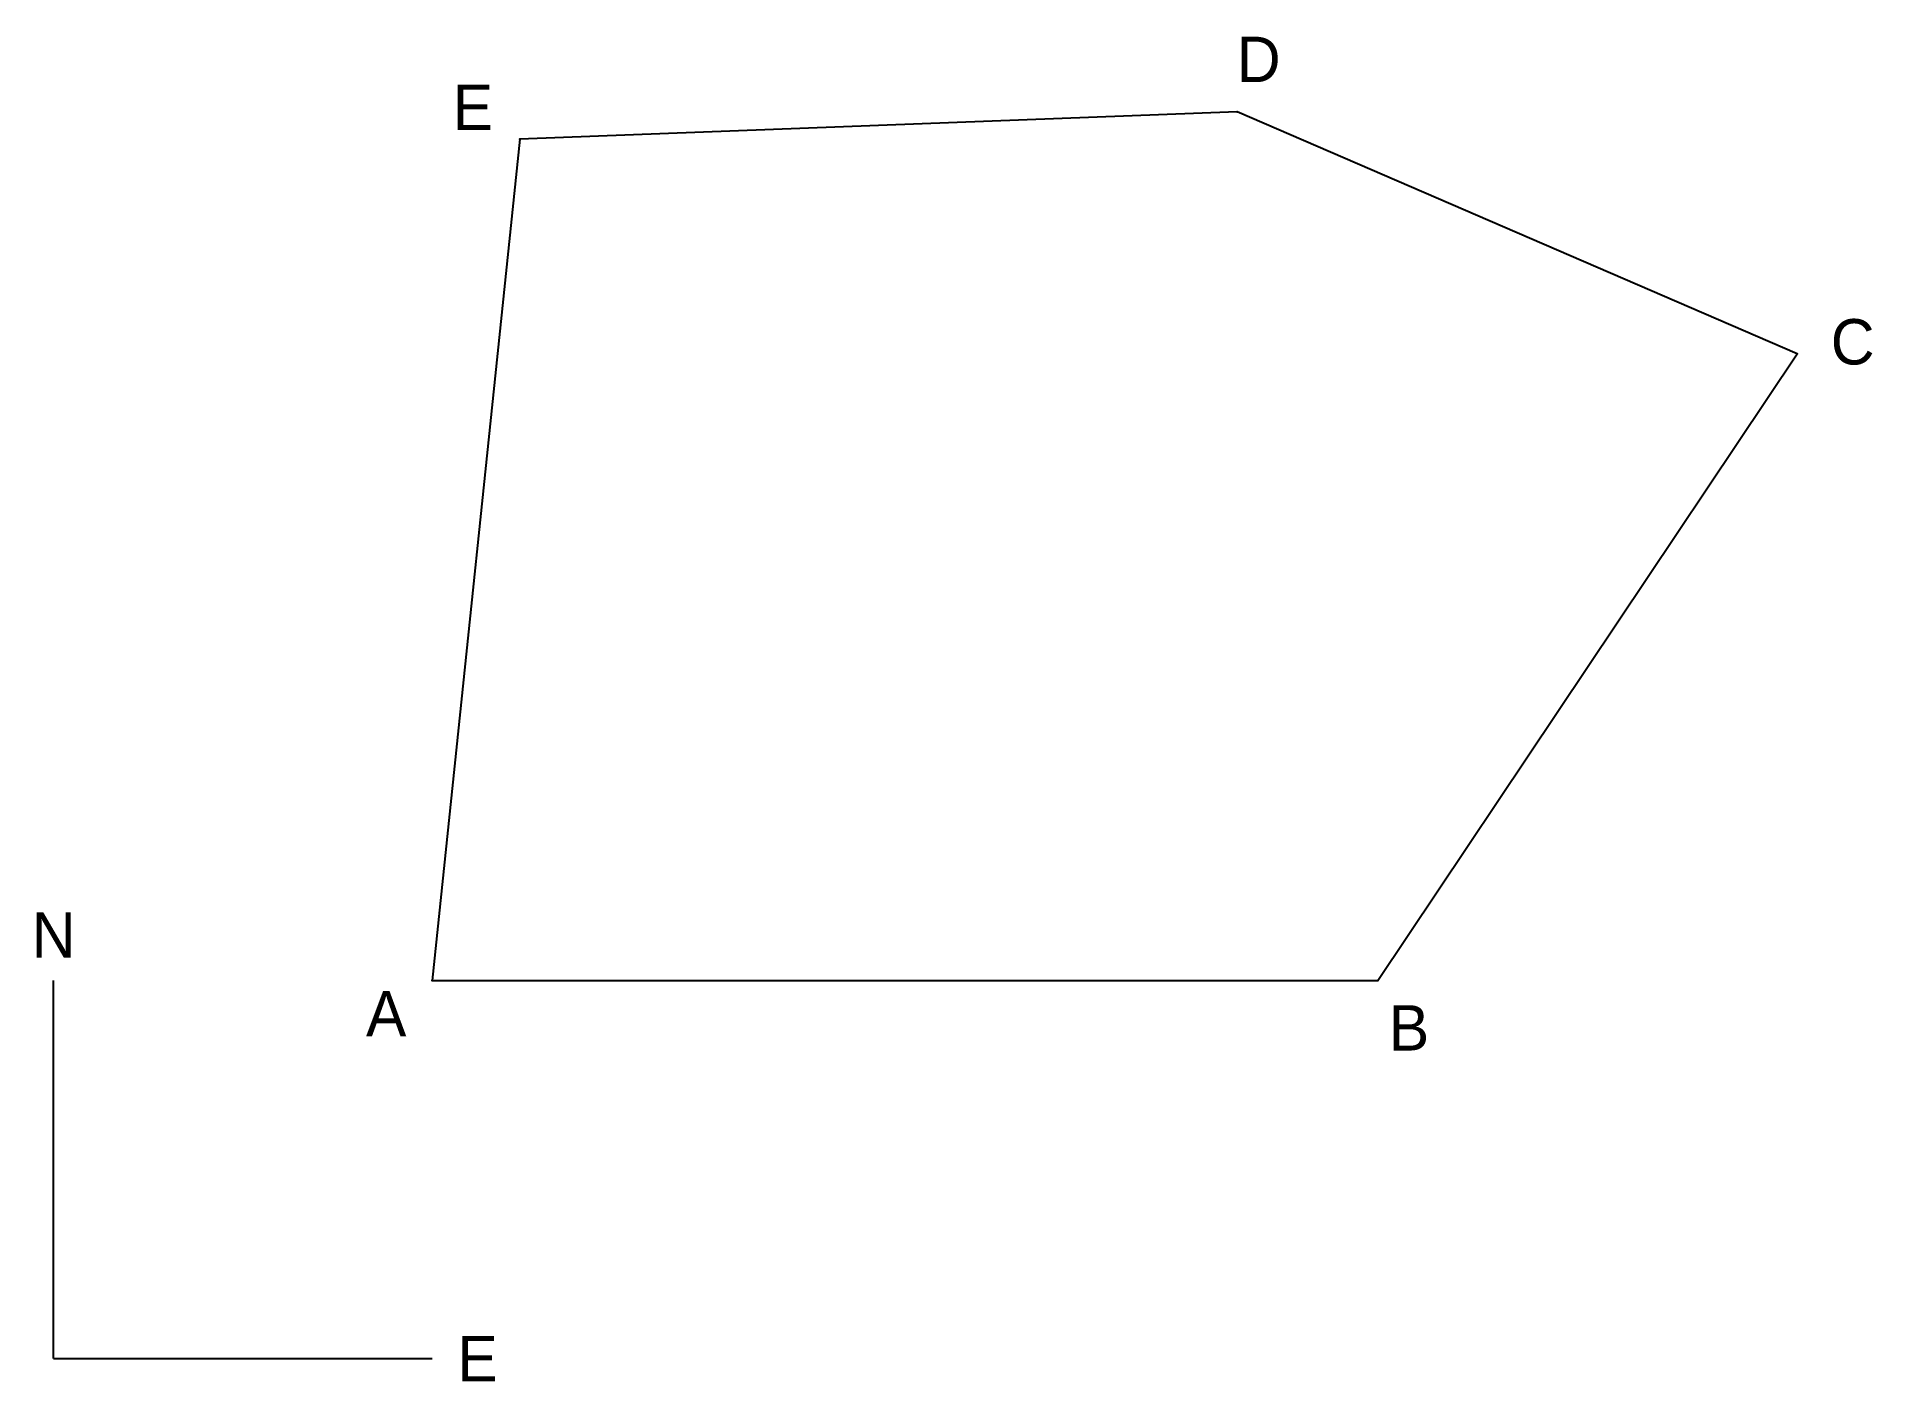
# Model space of a CAD drawing. Header units: metres. Extents: x -0.4 to 48.1, y -0.6 to 34.9.
import ezdxf
from ezdxf.enums import TextEntityAlignment as Align

# ---------------------------------------------------------------- set-up
doc = ezdxf.new("R2010")
doc.units = ezdxf.units.M
for name, color, linetype in [('EJES', 8, 'Continuous'), ('ETIQUETAS', 3, 'Continuous'), ('PARCELA', 7, 'Continuous'), ('VERTICES', 1, 'Continuous')]:
    doc.layers.add(name, color=color, linetype=linetype)

msp = doc.modelspace()

# ---------------------------------------------------------------- linework, layer by layer
at = {"layer": 'EJES'}
for q in [(0, 10), (10, 0)]:
    msp.add_line((0, 0), q, dxfattribs=at)
at = {"layer": 'PARCELA'}
msp.add_lwpolyline([(10, 10), (35, 10), (46.08, 26.56), (31.28, 32.96), (12.32, 32.24)], close=True, dxfattribs=at)
at = {"layer": 'VERTICES'}
for p in [(31.28, 32.96), (12.32, 32.24), (46.08, 26.56), (10, 10), (35, 10)]:
    msp.add_point(p, dxfattribs=at)

# ---------------------------------------------------------------- texts
at = {"layer": 'EJES'}
for s, p in [('N', (0, 11.2)), ('E', (11.2, 0))]:
    msp.add_text(s, height=1.2, dxfattribs=at).set_placement(p, align=Align.MIDDLE_CENTER)
at = {"layer": 'ETIQUETAS'}
for s, p in [('D', (31.848, 34.348)), ('E', (11.078, 33.081)), ('C', (47.545, 26.882)), ('A', (8.788, 9.116)), ('B', (35.82, 8.744))]:
    msp.add_text(s, height=1.2, dxfattribs=at).set_placement(p, align=Align.MIDDLE_CENTER)

doc.saveas('drawing.dxf')
